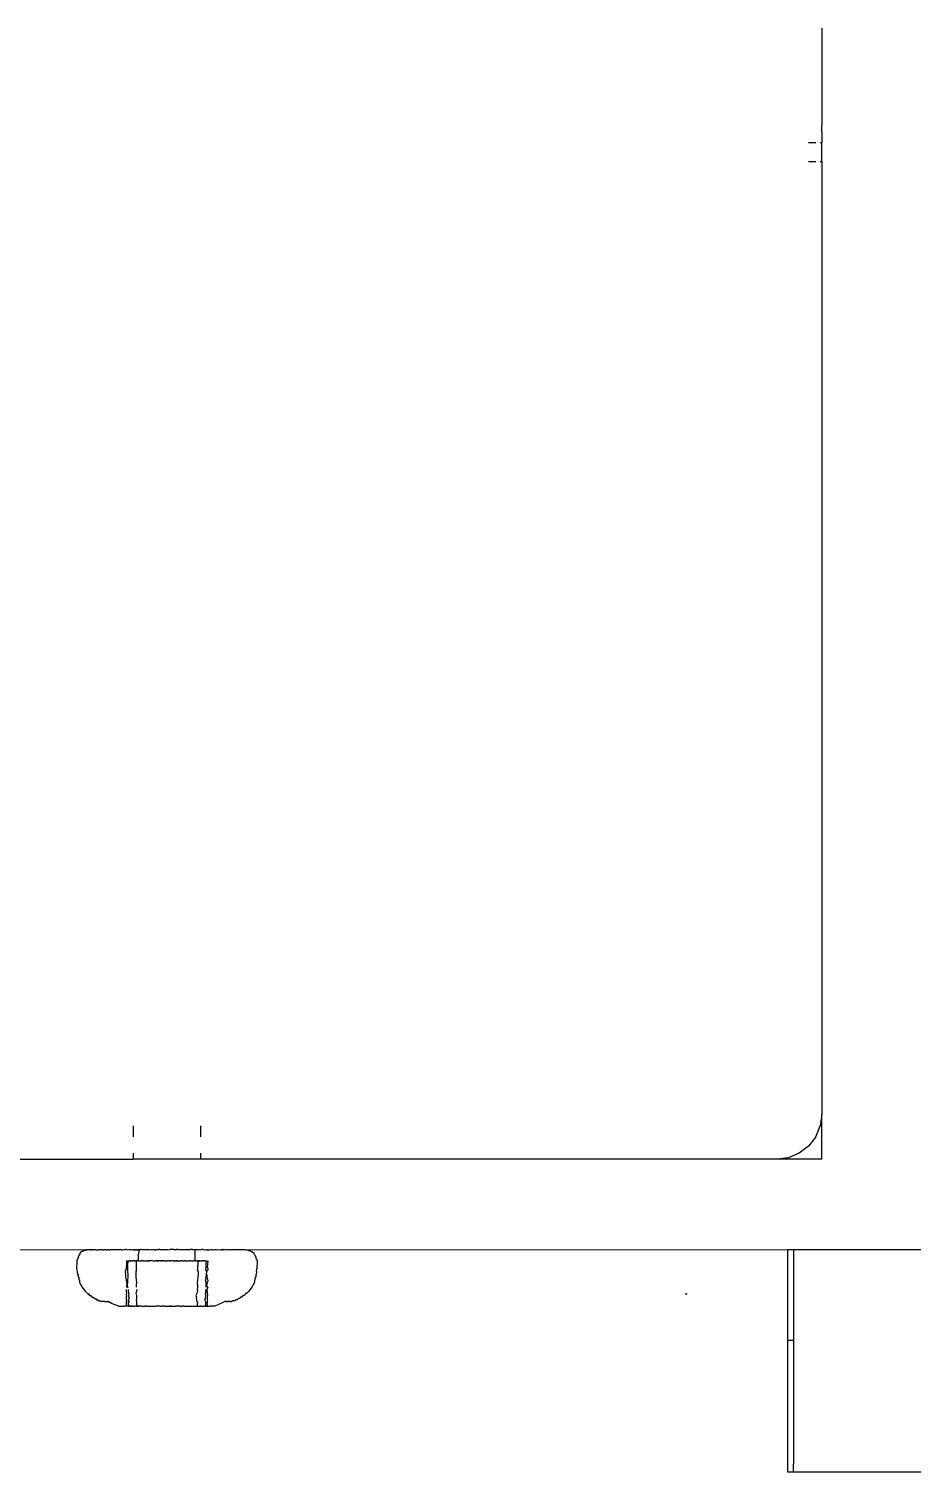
# Model space of a CAD drawing. Header units: millimetres. Extents: x -2916 to 2490, y 92 to 4100.
# Drawn here: x 1475.4 to 1514.6, y 1698 to 1761.9 of the extents above; entities that cross this region are included whole.
import ezdxf

# ---------------------------------------------------------------- set-up
doc = ezdxf.new("R2010")
doc.units = ezdxf.units.MM

msp = doc.modelspace()

# ---------------------------------------------------------------- linework, layer by layer
for p, q in [((1510.555, 1761.925), (1510.555, 1761.851)), ((1510.555, 1761.851), (1510.555, 1761.213)), ((1510.555, 1761.213), (1510.555, 1760.513)), ((1510.555, 1760.513), (1510.555, 1759.841)), ((1510.555, 1759.841), (1510.555, 1759.248)), ((1510.555, 1759.248), (1510.555, 1759.21)), ((1510.555, 1759.21), (1510.555, 1758.633)), ((1510.555, 1758.633), (1510.555, 1758.121)), ((1510.555, 1758.121), (1510.555, 1757.685)), ((1510.555, 1757.685), (1510.555, 1757.645)), ((1510.555, 1757.645), (1510.555, 1757.606)), ((1510.555, 1757.334), (1510.555, 1757.606)), ((1509.969, 1756.852), (1510.287, 1756.852)), ((1510.487, 1756.852), (1510.555, 1756.852)), ((1510.555, 1757.334), (1510.555, 1757.16)), ((1510.555, 1757.16), (1510.555, 1757.075)), ((1510.555, 1757.075), (1510.555, 1757.008)), ((1510.555, 1757.075), (1510.555, 1757.034)), ((1510.555, 1757.034), (1510.555, 1757.008)), ((1510.555, 1757.008), (1510.555, 1756.892)), ((1510.555, 1756.892), (1510.555, 1756.852)), ((1510.555, 1756.002), (1510.555, 1756.852)), ((1510.287, 1756.002), (1509.969, 1756.002)), ((1510.555, 1756.002), (1510.487, 1756.002)), ((1510.555, 1756.002), (1510.555, 1713.851)), ((1510.555, 1713.851), (1510.487, 1713.334)), ((1510.555, 1711.851), (1510.555, 1713.851)), ((1480.064, 1713.334), (1480.064, 1712.851)), ((1483.045, 1713.334), (1483.045, 1712.851)), ((1510.287, 1712.851), (1509.969, 1712.437)), ((1510.287, 1712.851), (1510.402, 1713.144)), ((1510.402, 1713.144), (1510.487, 1713.334)), ((1480.064, 1712.119), (1480.064, 1711.92)), ((1483.045, 1712.119), (1483.045, 1711.92)), ((1509.555, 1712.119), (1509.072, 1711.92)), ((1509.969, 1712.437), (1509.555, 1712.119)), ((1474.555, 1711.851), (1480.064, 1711.851)), ((1480.064, 1711.92), (1480.064, 1711.851)), ((1480.097, 1711.851), (1480.064, 1711.851)), ((1480.153, 1711.851), (1480.097, 1711.851)), ((1480.231, 1711.851), (1480.153, 1711.851)), ((1480.33, 1711.851), (1480.231, 1711.851)), ((1480.448, 1711.851), (1480.33, 1711.851)), ((1480.475, 1711.851), (1480.448, 1711.851)), ((1480.583, 1711.851), (1480.475, 1711.851)), ((1480.614, 1711.851), (1480.583, 1711.851)), ((1480.734, 1711.851), (1480.614, 1711.851)), ((1480.768, 1711.851), (1480.734, 1711.851)), ((1480.898, 1711.851), (1480.768, 1711.851)), ((1480.934, 1711.851), (1480.898, 1711.851)), ((1481.072, 1711.851), (1480.934, 1711.851)), ((1481.11, 1711.851), (1481.072, 1711.851)), ((1481.254, 1711.851), (1481.11, 1711.851)), ((1481.293, 1711.851), (1481.254, 1711.851)), ((1481.441, 1711.851), (1481.293, 1711.851)), ((1481.48, 1711.851), (1481.441, 1711.851)), ((1481.629, 1711.851), (1481.48, 1711.851)), ((1481.669, 1711.851), (1481.629, 1711.851)), ((1481.816, 1711.851), (1481.669, 1711.851)), ((1481.855, 1711.851), (1481.816, 1711.851)), ((1481.999, 1711.851), (1481.855, 1711.851)), ((1482.037, 1711.851), (1481.999, 1711.851)), ((1482.175, 1711.851), (1482.037, 1711.851)), ((1482.211, 1711.851), (1482.175, 1711.851)), ((1482.342, 1711.851), (1482.211, 1711.851)), ((1482.375, 1711.851), (1482.342, 1711.851)), ((1482.495, 1711.851), (1482.375, 1711.851)), ((1482.526, 1711.851), (1482.495, 1711.851)), ((1482.634, 1711.851), (1482.526, 1711.851)), ((1482.662, 1711.851), (1482.634, 1711.851)), ((1482.78, 1711.851), (1482.662, 1711.851)), ((1482.879, 1711.851), (1482.78, 1711.851)), ((1482.957, 1711.851), (1482.879, 1711.851)), ((1483.012, 1711.851), (1482.957, 1711.851)), ((1483.045, 1711.851), (1483.012, 1711.851)), ((1483.045, 1711.92), (1483.045, 1711.851)), ((1508.555, 1711.851), (1483.045, 1711.851)), ((1509.072, 1711.92), (1508.555, 1711.851)), ((1510.555, 1711.851), (1508.555, 1711.851)), ((1474.555, 1707.851), (1477.963, 1707.842)), ((1477.708, 1707.705), (1477.687, 1707.629)), ((1477.784, 1707.767), (1477.708, 1707.705)), ((1477.824, 1707.767), (1477.784, 1707.767)), ((1477.87, 1707.813), (1477.824, 1707.767)), ((1477.942, 1707.813), (1477.87, 1707.813)), ((1477.963, 1707.842), (1477.942, 1707.813)), ((1478.034, 1707.842), (1477.963, 1707.842)), ((1477.963, 1707.842), (1478.002, 1707.842)), ((1478.034, 1707.842), (1478.002, 1707.842)), ((1478.074, 1707.842), (1478.034, 1707.842)), ((1478.123, 1707.842), (1478.074, 1707.842)), ((1478.18, 1707.842), (1478.123, 1707.842)), ((1478.245, 1707.842), (1478.18, 1707.842)), ((1478.18, 1707.842), (1478.217, 1707.842)), ((1478.217, 1707.842), (1478.245, 1707.842)), ((1478.319, 1707.842), (1478.245, 1707.842)), ((1478.365, 1707.842), (1478.319, 1707.842)), ((1478.4, 1707.842), (1478.365, 1707.842)), ((1478.4, 1707.842), (1478.45, 1707.842)), ((1478.45, 1707.842), (1478.488, 1707.842)), ((1478.488, 1707.842), (1478.543, 1707.842)), ((1478.584, 1707.842), (1478.543, 1707.842)), ((1478.643, 1707.842), (1478.584, 1707.842)), ((1478.687, 1707.842), (1478.643, 1707.842)), ((1478.687, 1707.842), (1478.75, 1707.842)), ((1478.797, 1707.842), (1478.75, 1707.842)), ((1478.864, 1707.842), (1478.797, 1707.842)), ((1478.864, 1707.842), (1478.914, 1707.842)), ((1478.985, 1707.842), (1478.914, 1707.842)), ((1478.985, 1707.842), (1479.037, 1707.842)), ((1479.111, 1707.842), (1479.037, 1707.842)), ((1479.139, 1707.851), (1479.111, 1707.842)), ((1479.166, 1707.842), (1479.111, 1707.842)), ((1479.139, 1707.851), (1479.166, 1707.842)), ((1479.244, 1707.842), (1479.166, 1707.842)), ((1479.301, 1707.842), (1479.244, 1707.842)), ((1479.382, 1707.842), (1479.301, 1707.842)), ((1479.442, 1707.842), (1479.382, 1707.842)), ((1479.442, 1707.842), (1479.476, 1707.851)), ((1479.525, 1707.842), (1479.476, 1707.851)), ((1479.525, 1707.842), (1479.587, 1707.842)), ((1479.587, 1707.842), (1479.64, 1707.851)), ((1479.64, 1707.851), (1479.673, 1707.842)), ((1479.719, 1707.851), (1479.673, 1707.842)), ((1479.765, 1707.851), (1479.719, 1707.851)), ((1479.765, 1707.851), (1479.826, 1707.842)), ((1479.826, 1707.842), (1479.88, 1707.851)), ((1479.88, 1707.851), (1479.95, 1707.851)), ((1479.95, 1707.851), (1479.983, 1707.842)), ((1479.983, 1707.842), (1480.042, 1707.851)), ((1480.042, 1707.851), (1480.071, 1707.849)), ((1480.071, 1707.849), (1480.106, 1707.851)), ((1480.071, 1707.849), (1480.144, 1707.842)), ((1480.144, 1707.842), (1480.106, 1707.851)), ((1480.144, 1707.842), (1480.212, 1707.842)), ((1480.212, 1707.842), (1480.241, 1707.851)), ((1480.212, 1707.842), (1480.28, 1707.846)), ((1480.308, 1707.842), (1480.241, 1707.851)), ((1480.294, 1707.705), (1480.274, 1707.629)), ((1480.28, 1707.846), (1480.308, 1707.842)), ((1480.319, 1707.767), (1480.294, 1707.705)), ((1480.378, 1707.851), (1480.308, 1707.842)), ((1480.308, 1707.842), (1480.34, 1707.851)), ((1480.308, 1707.842), (1480.319, 1707.767)), ((1480.34, 1707.851), (1480.378, 1707.851)), ((1480.434, 1707.851), (1480.378, 1707.851)), ((1480.475, 1707.842), (1480.434, 1707.851)), ((1480.475, 1707.842), (1480.517, 1707.851)), ((1480.517, 1707.851), (1480.569, 1707.851)), ((1480.569, 1707.851), (1480.645, 1707.842)), ((1480.569, 1707.851), (1480.598, 1707.851)), ((1480.598, 1707.851), (1480.645, 1707.842)), ((1480.645, 1707.842), (1480.669, 1707.851)), ((1480.645, 1707.842), (1480.71, 1707.851)), ((1480.669, 1707.851), (1480.71, 1707.851)), ((1480.71, 1707.851), (1480.774, 1707.851)), ((1480.774, 1707.851), (1480.816, 1707.842)), ((1480.816, 1707.842), (1480.871, 1707.851)), ((1480.871, 1707.851), (1480.906, 1707.849)), ((1480.906, 1707.849), (1480.944, 1707.851)), ((1480.99, 1707.842), (1480.944, 1707.851)), ((1480.99, 1707.842), (1481.064, 1707.842)), ((1481.089, 1707.851), (1481.064, 1707.842)), ((1481.117, 1707.848), (1481.064, 1707.842)), ((1481.089, 1707.851), (1481.117, 1707.848)), ((1481.117, 1707.848), (1481.179, 1707.851)), ((1481.143, 1707.851), (1481.117, 1707.848)), ((1481.143, 1707.851), (1481.179, 1707.851)), ((1481.235, 1707.851), (1481.179, 1707.851)), ((1481.235, 1707.851), (1481.345, 1707.851)), ((1481.345, 1707.851), (1481.435, 1707.851)), ((1481.435, 1707.851), (1481.514, 1707.851)), ((1481.514, 1707.851), (1481.56, 1707.851)), ((1481.56, 1707.851), (1481.592, 1707.842)), ((1481.592, 1707.842), (1481.685, 1707.851)), ((1481.763, 1707.851), (1481.685, 1707.851)), ((1481.853, 1707.851), (1481.763, 1707.851)), ((1481.853, 1707.851), (1481.931, 1707.851)), ((1481.931, 1707.851), (1481.967, 1707.851)), ((1482.015, 1707.851), (1481.967, 1707.851)), ((1482.015, 1707.851), (1482.046, 1707.842)), ((1482.112, 1707.851), (1482.046, 1707.842)), ((1482.112, 1707.851), (1482.169, 1707.851)), ((1482.169, 1707.851), (1482.238, 1707.851)), ((1482.238, 1707.851), (1482.312, 1707.851)), ((1482.312, 1707.851), (1482.374, 1707.851)), ((1482.374, 1707.851), (1482.44, 1707.851)), ((1482.44, 1707.851), (1482.465, 1707.842)), ((1482.465, 1707.842), (1482.521, 1707.851)), ((1482.495, 1707.851), (1482.465, 1707.842)), ((1482.495, 1707.851), (1482.552, 1707.851)), ((1482.521, 1707.851), (1482.552, 1707.851)), ((1482.552, 1707.851), (1482.599, 1707.851)), ((1482.645, 1707.851), (1482.599, 1707.851)), ((1482.683, 1707.851), (1482.645, 1707.851)), ((1482.683, 1707.851), (1482.745, 1707.851)), ((1482.745, 1707.851), (1482.818, 1707.851)), ((1482.745, 1707.851), (1482.786, 1707.851)), ((1482.786, 1707.851), (1482.818, 1707.851)), ((1482.786, 1707.851), (1482.791, 1707.767)), ((1482.791, 1707.767), (1482.786, 1707.705)), ((1482.786, 1707.705), (1482.786, 1707.629)), ((1482.818, 1707.851), (1482.868, 1707.851)), ((1482.897, 1707.842), (1482.868, 1707.851)), ((1482.897, 1707.842), (1482.954, 1707.851)), ((1482.954, 1707.851), (1483.003, 1707.851)), ((1483.003, 1707.851), (1483.059, 1707.842)), ((1483.087, 1707.851), (1483.059, 1707.842)), ((1483.135, 1707.851), (1483.087, 1707.851)), ((1483.164, 1707.851), (1483.135, 1707.851)), ((1483.164, 1707.851), (1483.218, 1707.842)), ((1483.218, 1707.842), (1483.279, 1707.851)), ((1483.279, 1707.851), (1483.307, 1707.849)), ((1483.307, 1707.849), (1483.345, 1707.851)), ((1483.307, 1707.849), (1483.372, 1707.842)), ((1483.345, 1707.851), (1483.372, 1707.842)), ((1483.372, 1707.842), (1483.436, 1707.842)), ((1483.436, 1707.842), (1483.469, 1707.851)), ((1483.469, 1707.851), (1483.522, 1707.842)), ((1483.584, 1707.842), (1483.522, 1707.842)), ((1483.584, 1707.842), (1483.634, 1707.851)), ((1483.634, 1707.851), (1483.668, 1707.842)), ((1483.668, 1707.842), (1483.707, 1707.851)), ((1483.707, 1707.851), (1483.75, 1707.851)), ((1483.75, 1707.851), (1483.808, 1707.842)), ((1483.808, 1707.842), (1483.862, 1707.851)), ((1483.862, 1707.851), (1483.943, 1707.842)), ((1483.943, 1707.842), (1483.97, 1707.851)), ((1483.943, 1707.842), (1483.998, 1707.842)), ((1483.97, 1707.851), (1483.998, 1707.842)), ((1484.036, 1707.851), (1483.998, 1707.842)), ((1484.036, 1707.851), (1484.074, 1707.851)), ((1484.125, 1707.842), (1484.074, 1707.851)), ((1484.125, 1707.842), (1484.174, 1707.851)), ((1484.174, 1707.851), (1484.234, 1707.851)), ((1484.234, 1707.851), (1484.269, 1707.851)), ((1484.269, 1707.851), (1484.312, 1707.842)), ((1484.312, 1707.842), (1484.359, 1707.851)), ((1484.359, 1707.851), (1484.444, 1707.851)), ((1484.444, 1707.851), (1484.495, 1707.851)), ((1484.495, 1707.851), (1484.524, 1707.851)), ((1484.566, 1707.842), (1484.495, 1707.851)), ((1484.524, 1707.851), (1484.599, 1707.851)), ((1484.599, 1707.851), (1484.566, 1707.842)), ((1484.599, 1707.851), (1484.669, 1707.851)), ((1484.669, 1707.851), (1484.733, 1707.851)), ((1484.733, 1707.851), (1484.792, 1707.851)), ((1484.792, 1707.851), (1484.844, 1707.851)), ((1484.844, 1707.851), (1484.892, 1707.851)), ((1484.892, 1707.851), (1484.933, 1707.851)), ((1484.933, 1707.851), (1484.968, 1707.851)), ((1484.968, 1707.851), (1484.998, 1707.851)), ((1484.968, 1707.851), (1485.035, 1707.842)), ((1485.035, 1707.842), (1485.076, 1707.842)), ((1485.076, 1707.842), (1485.108, 1707.842)), ((1485.076, 1707.842), (1485.146, 1707.842)), ((1485.108, 1707.842), (1485.146, 1707.842)), ((1485.146, 1707.842), (1509.055, 1707.851)), ((1485.146, 1707.842), (1485.167, 1707.813)), ((1485.167, 1707.813), (1485.239, 1707.813)), ((1485.239, 1707.813), (1485.286, 1707.767)), ((1485.286, 1707.767), (1485.326, 1707.767)), ((1485.326, 1707.767), (1485.401, 1707.705)), ((1485.401, 1707.705), (1485.422, 1707.629)), ((1509.055, 1703.851), (1509.055, 1707.851)), ((1509.055, 1707.851), (1509.305, 1707.851)), ((1509.305, 1707.851), (1517.305, 1707.851)), ((1509.305, 1707.851), (1509.305, 1703.851)), ((1477.558, 1707.351), (1477.555, 1706.999)), ((1477.588, 1707.449), (1477.558, 1707.351)), ((1477.588, 1707.449), (1477.614, 1707.449)), ((1477.616, 1707.543), (1477.614, 1707.449)), ((1477.616, 1707.543), (1477.642, 1707.543)), ((1477.662, 1707.629), (1477.642, 1707.543)), ((1477.662, 1707.629), (1477.687, 1707.629)), ((1479.768, 1707.225), (1479.749, 1706.999)), ((1479.768, 1707.351), (1479.803, 1707.351)), ((1479.768, 1707.351), (1479.768, 1707.225)), ((1479.803, 1707.351), (1479.856, 1707.351)), ((1479.803, 1707.153), (1479.856, 1707.351)), ((1479.803, 1707.153), (1479.803, 1706.999)), ((1479.856, 1707.351), (1479.925, 1707.351)), ((1479.856, 1707.351), (1479.887, 1707.351)), ((1479.961, 1707.351), (1479.887, 1707.351)), ((1479.887, 1707.351), (1479.925, 1707.351)), ((1479.925, 1707.351), (1479.961, 1707.351)), ((1479.961, 1707.351), (1480.012, 1707.351)), ((1480.077, 1707.351), (1480.012, 1707.351)), ((1480.049, 1707.351), (1480.012, 1707.351)), ((1480.104, 1707.351), (1480.049, 1707.351)), ((1480.147, 1707.351), (1480.077, 1707.351)), ((1480.104, 1707.351), (1480.077, 1707.351)), ((1480.104, 1707.351), (1480.147, 1707.351)), ((1480.147, 1707.351), (1480.19, 1707.351)), ((1480.241, 1707.351), (1480.19, 1707.351)), ((1480.19, 1707.351), (1480.19, 1707.18)), ((1480.19, 1707.18), (1480.19, 1706.999)), ((1480.285, 1707.351), (1480.241, 1707.351)), ((1480.294, 1707.543), (1480.274, 1707.629)), ((1480.287, 1707.395), (1480.285, 1707.351)), ((1480.285, 1707.351), (1480.348, 1707.351)), ((1480.287, 1707.395), (1480.29, 1707.449)), ((1480.29, 1707.449), (1480.294, 1707.543)), ((1480.348, 1707.351), (1480.38, 1707.351)), ((1480.38, 1707.351), (1480.424, 1707.351)), ((1480.464, 1707.351), (1480.424, 1707.351)), ((1480.521, 1707.351), (1480.464, 1707.351)), ((1480.521, 1707.351), (1480.565, 1707.351)), ((1480.565, 1707.351), (1480.614, 1707.351)), ((1480.614, 1707.351), (1480.662, 1707.351)), ((1480.662, 1707.351), (1480.708, 1707.351)), ((1480.662, 1707.351), (1480.735, 1707.351)), ((1480.778, 1707.351), (1480.708, 1707.351)), ((1480.735, 1707.351), (1480.805, 1707.351)), ((1480.778, 1707.351), (1480.805, 1707.351)), ((1480.871, 1707.364), (1480.805, 1707.351)), ((1480.871, 1707.364), (1480.893, 1707.377)), ((1480.893, 1707.377), (1480.949, 1707.351)), ((1480.949, 1707.351), (1481.02, 1707.351)), ((1481.02, 1707.351), (1481.061, 1707.351)), ((1481.109, 1707.351), (1481.061, 1707.351)), ((1481.109, 1707.351), (1481.145, 1707.351)), ((1481.179, 1707.351), (1481.109, 1707.351)), ((1481.145, 1707.351), (1481.179, 1707.351)), ((1481.224, 1707.351), (1481.179, 1707.351)), ((1481.258, 1707.351), (1481.224, 1707.351)), ((1481.314, 1707.351), (1481.258, 1707.351)), ((1481.286, 1707.351), (1481.258, 1707.351)), ((1481.286, 1707.351), (1481.345, 1707.351)), ((1481.386, 1707.351), (1481.314, 1707.351)), ((1481.386, 1707.351), (1481.345, 1707.351)), ((1481.432, 1707.351), (1481.386, 1707.351)), ((1481.432, 1707.351), (1481.532, 1707.351)), ((1481.532, 1707.351), (1481.578, 1707.351)), ((1481.617, 1707.351), (1481.578, 1707.351)), ((1481.685, 1707.351), (1481.617, 1707.351)), ((1481.685, 1707.351), (1481.724, 1707.351)), ((1481.798, 1707.351), (1481.724, 1707.351)), ((1481.765, 1707.351), (1481.724, 1707.351)), ((1481.824, 1707.351), (1481.765, 1707.351)), ((1481.853, 1707.351), (1481.798, 1707.351)), ((1481.824, 1707.351), (1481.798, 1707.351)), ((1481.824, 1707.351), (1481.853, 1707.351)), ((1481.853, 1707.351), (1481.886, 1707.351)), ((1481.886, 1707.351), (1481.944, 1707.351)), ((1481.944, 1707.351), (1482.015, 1707.351)), ((1481.969, 1707.351), (1481.944, 1707.351)), ((1482.015, 1707.351), (1481.969, 1707.351)), ((1482.015, 1707.351), (1482.084, 1707.351)), ((1482.084, 1707.351), (1482.114, 1707.351)), ((1482.114, 1707.351), (1482.169, 1707.351)), ((1482.21, 1707.351), (1482.169, 1707.351)), ((1482.238, 1707.351), (1482.169, 1707.351)), ((1482.238, 1707.351), (1482.21, 1707.351)), ((1482.238, 1707.351), (1482.312, 1707.351)), ((1482.374, 1707.351), (1482.312, 1707.351)), ((1482.374, 1707.351), (1482.44, 1707.351)), ((1482.44, 1707.351), (1482.495, 1707.351)), ((1482.495, 1707.351), (1482.552, 1707.351)), ((1482.599, 1707.351), (1482.552, 1707.351)), ((1482.599, 1707.351), (1482.683, 1707.351)), ((1482.683, 1707.351), (1482.745, 1707.351)), ((1482.786, 1707.351), (1482.745, 1707.351)), ((1482.786, 1707.629), (1482.786, 1707.543)), ((1482.786, 1707.543), (1482.786, 1707.449)), ((1482.786, 1707.449), (1482.786, 1707.384)), ((1482.786, 1707.384), (1482.786, 1707.351)), ((1482.824, 1707.351), (1482.786, 1707.351)), ((1482.824, 1707.351), (1482.868, 1707.351)), ((1482.868, 1707.351), (1482.919, 1707.351)), ((1482.916, 1706.999), (1482.917, 1707.129)), ((1482.919, 1707.351), (1482.917, 1707.129)), ((1482.962, 1707.351), (1482.919, 1707.351)), ((1482.962, 1707.351), (1483.032, 1707.351)), ((1483.005, 1707.351), (1482.962, 1707.351)), ((1483.005, 1707.351), (1483.06, 1707.351)), ((1483.005, 1707.351), (1483.032, 1707.351)), ((1483.032, 1707.351), (1483.098, 1707.351)), ((1483.06, 1707.351), (1483.098, 1707.351)), ((1483.168, 1707.351), (1483.098, 1707.351)), ((1483.14, 1707.351), (1483.098, 1707.351)), ((1483.14, 1707.351), (1483.168, 1707.351)), ((1483.232, 1707.351), (1483.168, 1707.351)), ((1483.232, 1707.351), (1483.273, 1707.351)), ((1483.273, 1707.351), (1483.272, 1707.247)), ((1483.272, 1707.247), (1483.273, 1706.999)), ((1483.273, 1707.351), (1483.335, 1707.351)), ((1483.363, 1707.351), (1483.335, 1707.083)), ((1483.335, 1707.083), (1483.346, 1707.056)), ((1483.346, 1707.056), (1483.368, 1706.999)), ((1485.447, 1707.629), (1485.422, 1707.629)), ((1485.447, 1707.629), (1485.468, 1707.543)), ((1485.493, 1707.543), (1485.468, 1707.543)), ((1485.493, 1707.543), (1485.496, 1707.449)), ((1485.522, 1707.449), (1485.496, 1707.449)), ((1485.522, 1707.449), (1485.555, 1707.351)), ((1485.555, 1707.351), (1485.542, 1706.999)), ((1477.555, 1706.999), (1477.583, 1706.877)), ((1477.583, 1706.877), (1477.598, 1706.755)), ((1477.598, 1706.755), (1477.624, 1706.755)), ((1477.624, 1706.755), (1477.623, 1706.636)), ((1477.623, 1706.636), (1477.648, 1706.636)), ((1477.648, 1706.636), (1477.657, 1706.518)), ((1477.657, 1706.518), (1477.683, 1706.518)), ((1477.683, 1706.518), (1477.685, 1706.404)), ((1477.685, 1706.404), (1477.738, 1706.294)), ((1479.726, 1706.931), (1479.708, 1706.877)), ((1479.708, 1706.877), (1479.715, 1706.755)), ((1479.715, 1706.755), (1479.726, 1706.636)), ((1479.749, 1706.999), (1479.726, 1706.931)), ((1479.726, 1706.636), (1479.742, 1706.518)), ((1479.742, 1706.518), (1479.763, 1706.404)), ((1479.763, 1706.404), (1479.787, 1706.294)), ((1479.803, 1706.404), (1479.787, 1706.294)), ((1479.803, 1706.999), (1479.803, 1706.945)), ((1479.803, 1706.945), (1479.809, 1706.877)), ((1479.827, 1706.636), (1479.803, 1706.518)), ((1479.803, 1706.518), (1479.803, 1706.404)), ((1479.809, 1706.877), (1479.816, 1706.755)), ((1479.816, 1706.755), (1479.827, 1706.636)), ((1480.17, 1706.877), (1480.19, 1706.899)), ((1480.17, 1706.877), (1480.175, 1706.755)), ((1480.175, 1706.755), (1480.184, 1706.636)), ((1480.184, 1706.636), (1480.196, 1706.518)), ((1480.19, 1706.999), (1480.19, 1706.945)), ((1480.19, 1706.945), (1480.21, 1706.921)), ((1480.21, 1706.921), (1480.19, 1706.899)), ((1480.211, 1706.404), (1480.19, 1706.294)), ((1480.196, 1706.518), (1480.211, 1706.404)), ((1482.898, 1706.404), (1482.887, 1706.335)), ((1482.914, 1706.518), (1482.898, 1706.404)), ((1482.909, 1706.929), (1482.916, 1706.999)), ((1482.909, 1706.929), (1482.939, 1706.877)), ((1482.926, 1706.636), (1482.914, 1706.518)), ((1482.934, 1706.755), (1482.926, 1706.636)), ((1482.939, 1706.877), (1482.934, 1706.755)), ((1483.268, 1706.518), (1483.261, 1706.479)), ((1483.29, 1706.404), (1483.261, 1706.479)), ((1483.283, 1706.636), (1483.268, 1706.518)), ((1483.28, 1706.967), (1483.273, 1706.999)), ((1483.3, 1706.877), (1483.28, 1706.967)), ((1483.293, 1706.755), (1483.283, 1706.636)), ((1483.293, 1706.188), (1483.29, 1706.404)), ((1483.3, 1706.877), (1483.293, 1706.755)), ((1483.322, 1706.294), (1483.347, 1706.404)), ((1483.335, 1706.877), (1483.339, 1706.923)), ((1483.337, 1706.636), (1483.335, 1706.755)), ((1483.367, 1706.518), (1483.337, 1706.636)), ((1483.339, 1706.923), (1483.377, 1706.967)), ((1483.367, 1706.518), (1483.347, 1706.404)), ((1483.368, 1706.999), (1483.377, 1706.967)), ((1485.425, 1706.404), (1485.372, 1706.294)), ((1485.427, 1706.518), (1485.425, 1706.404)), ((1485.452, 1706.518), (1485.427, 1706.518)), ((1485.461, 1706.636), (1485.452, 1706.518)), ((1485.487, 1706.636), (1485.461, 1706.636)), ((1485.511, 1706.755), (1485.485, 1706.755)), ((1485.485, 1706.755), (1485.487, 1706.636)), ((1485.526, 1706.877), (1485.511, 1706.755)), ((1485.526, 1706.877), (1485.542, 1706.999)), ((1477.738, 1706.294), (1477.8, 1706.188)), ((1477.8, 1706.188), (1477.87, 1706.088)), ((1477.87, 1706.088), (1477.948, 1705.994)), ((1477.948, 1705.994), (1478.034, 1705.906)), ((1478.034, 1705.906), (1478.071, 1705.906)), ((1478.071, 1705.906), (1478.126, 1705.826)), ((1478.126, 1705.826), (1478.163, 1705.826)), ((1478.163, 1705.826), (1478.193, 1705.826)), ((1478.193, 1705.826), (1478.225, 1705.754)), ((1478.225, 1705.754), (1478.26, 1705.754)), ((1478.26, 1705.754), (1478.29, 1705.754)), ((1478.29, 1705.754), (1478.329, 1705.69)), ((1479.744, 1705.85), (1479.773, 1705.906)), ((1479.744, 1705.85), (1479.759, 1705.826)), ((1479.759, 1705.826), (1479.768, 1705.778)), ((1479.762, 1705.716), (1479.768, 1705.778)), ((1479.768, 1706.188), (1479.787, 1706.294)), ((1479.768, 1705.994), (1479.768, 1706.088)), ((1479.773, 1705.906), (1479.768, 1705.994)), ((1479.787, 1706.294), (1479.803, 1706.188)), ((1479.803, 1706.188), (1479.826, 1706.156)), ((1479.856, 1705.994), (1479.848, 1706.088)), ((1479.856, 1705.826), (1479.852, 1705.779)), ((1479.852, 1705.779), (1479.869, 1705.754)), ((1479.86, 1705.906), (1479.856, 1705.994)), ((1479.86, 1705.906), (1479.856, 1705.826)), ((1479.887, 1705.732), (1479.865, 1705.69)), ((1479.869, 1705.754), (1479.887, 1705.732)), ((1480.207, 1705.994), (1480.171, 1705.906)), ((1480.171, 1705.906), (1480.185, 1705.876)), ((1480.185, 1705.876), (1480.208, 1705.826)), ((1480.19, 1706.294), (1480.19, 1706.188)), ((1480.206, 1705.754), (1480.203, 1705.69)), ((1480.208, 1705.826), (1480.206, 1705.754)), ((1480.207, 1706.088), (1480.207, 1705.994)), ((1482.871, 1705.906), (1482.836, 1705.826)), ((1482.836, 1705.826), (1482.863, 1705.754)), ((1482.863, 1705.754), (1482.851, 1705.69)), ((1482.894, 1705.969), (1482.871, 1705.906)), ((1482.887, 1706.335), (1482.912, 1706.294)), ((1482.911, 1706.188), (1482.892, 1706.088)), ((1482.892, 1706.088), (1482.903, 1705.994)), ((1482.903, 1705.994), (1482.894, 1705.969)), ((1482.912, 1706.294), (1482.911, 1706.188)), ((1483.261, 1705.785), (1483.24, 1705.754)), ((1483.24, 1705.754), (1483.261, 1705.709)), ((1483.261, 1705.931), (1483.249, 1705.906)), ((1483.249, 1705.906), (1483.261, 1705.826)), ((1483.261, 1706.088), (1483.261, 1705.931)), ((1483.261, 1705.826), (1483.261, 1705.785)), ((1483.335, 1706.188), (1483.322, 1706.294)), ((1483.362, 1706.188), (1483.328, 1706.088)), ((1483.347, 1705.994), (1483.328, 1706.088)), ((1483.351, 1705.826), (1483.329, 1705.796)), ((1483.351, 1705.78), (1483.329, 1705.796)), ((1483.362, 1706.188), (1483.335, 1706.188)), ((1483.348, 1705.93), (1483.337, 1705.906)), ((1483.365, 1705.85), (1483.337, 1705.906)), ((1483.348, 1705.93), (1483.347, 1705.994)), ((1483.347, 1705.716), (1483.351, 1705.754)), ((1483.365, 1705.85), (1483.351, 1705.826)), ((1483.351, 1705.754), (1483.351, 1705.78)), ((1484.819, 1705.754), (1484.78, 1705.69)), ((1484.849, 1705.754), (1484.819, 1705.754)), ((1484.885, 1705.754), (1484.849, 1705.754)), ((1484.916, 1705.826), (1484.885, 1705.754)), ((1484.947, 1705.826), (1484.916, 1705.826)), ((1484.983, 1705.826), (1484.947, 1705.826)), ((1485.038, 1705.906), (1484.983, 1705.826)), ((1485.076, 1705.906), (1485.038, 1705.906)), ((1485.161, 1705.994), (1485.076, 1705.906)), ((1485.239, 1706.088), (1485.161, 1705.994)), ((1485.31, 1706.188), (1485.239, 1706.088)), ((1485.372, 1706.294), (1485.31, 1706.188)), ((1504.596, 1705.883), (1504.508, 1705.883)), ((1478.329, 1705.69), (1478.363, 1705.69)), ((1478.363, 1705.69), (1478.392, 1705.69)), ((1478.392, 1705.69), (1478.438, 1705.634)), ((1478.438, 1705.634), (1478.499, 1705.634)), ((1478.499, 1705.634), (1478.551, 1705.588)), ((1478.551, 1705.588), (1478.61, 1705.588)), ((1478.61, 1705.588), (1478.628, 1705.568)), ((1478.628, 1705.568), (1478.666, 1705.551)), ((1478.723, 1705.551), (1478.666, 1705.551)), ((1478.796, 1705.551), (1478.723, 1705.551)), ((1478.796, 1705.551), (1478.842, 1705.551)), ((1478.842, 1705.551), (1478.896, 1705.551)), ((1478.896, 1705.551), (1478.956, 1705.551)), ((1479.095, 1705.472), (1478.956, 1705.551)), ((1479.429, 1705.351), (1479.095, 1705.472)), ((1479.429, 1705.351), (1479.639, 1705.351)), ((1479.768, 1705.351), (1479.639, 1705.351)), ((1479.768, 1705.69), (1479.762, 1705.716)), ((1479.763, 1705.551), (1479.787, 1705.588)), ((1479.768, 1705.51), (1479.763, 1705.551)), ((1479.768, 1705.624), (1479.768, 1705.69)), ((1479.787, 1705.588), (1479.768, 1705.624)), ((1479.768, 1705.43), (1479.768, 1705.51)), ((1479.768, 1705.396), (1479.768, 1705.43)), ((1479.768, 1705.351), (1479.768, 1705.396)), ((1479.803, 1705.351), (1479.768, 1705.351)), ((1479.856, 1705.351), (1479.803, 1705.351)), ((1479.857, 1705.588), (1479.854, 1705.561)), ((1479.879, 1705.551), (1479.854, 1705.561)), ((1479.865, 1705.69), (1479.856, 1705.641)), ((1479.856, 1705.641), (1479.857, 1705.588)), ((1479.879, 1705.551), (1479.856, 1705.509)), ((1479.856, 1705.404), (1479.856, 1705.509)), ((1479.856, 1705.404), (1479.856, 1705.351)), ((1479.925, 1705.351), (1479.856, 1705.351)), ((1479.856, 1705.351), (1479.887, 1705.351)), ((1479.887, 1705.351), (1479.961, 1705.351)), ((1479.887, 1705.351), (1479.925, 1705.351)), ((1479.925, 1705.351), (1479.996, 1705.351)), ((1479.925, 1705.351), (1479.961, 1705.351)), ((1480.036, 1705.351), (1479.961, 1705.351)), ((1480.036, 1705.351), (1479.996, 1705.351)), ((1480.036, 1705.351), (1480.073, 1705.351)), ((1480.073, 1705.351), (1480.12, 1705.351)), ((1480.153, 1705.351), (1480.12, 1705.351)), ((1480.204, 1705.351), (1480.153, 1705.351)), ((1480.203, 1705.69), (1480.191, 1705.634)), ((1480.191, 1705.634), (1480.205, 1705.588)), ((1480.205, 1705.515), (1480.199, 1705.483)), ((1480.199, 1705.483), (1480.224, 1705.474)), ((1480.229, 1705.433), (1480.204, 1705.41)), ((1480.204, 1705.41), (1480.204, 1705.351)), ((1480.204, 1705.351), (1480.232, 1705.351)), ((1480.258, 1705.351), (1480.204, 1705.351)), ((1480.205, 1705.588), (1480.205, 1705.551)), ((1480.205, 1705.551), (1480.205, 1705.515)), ((1480.224, 1705.474), (1480.205, 1705.445)), ((1480.205, 1705.445), (1480.229, 1705.433)), ((1480.232, 1705.351), (1480.307, 1705.351)), ((1480.307, 1705.351), (1480.258, 1705.351)), ((1480.348, 1705.351), (1480.307, 1705.351)), ((1480.422, 1705.351), (1480.348, 1705.351)), ((1480.387, 1705.351), (1480.348, 1705.351)), ((1480.422, 1705.351), (1480.387, 1705.351)), ((1480.422, 1705.351), (1480.54, 1705.351)), ((1480.54, 1705.351), (1480.582, 1705.351)), ((1480.656, 1705.351), (1480.582, 1705.351)), ((1480.656, 1705.351), (1480.789, 1705.351)), ((1480.789, 1705.351), (1480.864, 1705.351)), ((1480.864, 1705.351), (1480.891, 1705.351)), ((1480.891, 1705.351), (1480.948, 1705.351)), ((1480.948, 1705.351), (1481.003, 1705.351)), ((1481.003, 1705.351), (1481.061, 1705.351)), ((1481.109, 1705.351), (1481.061, 1705.351)), ((1481.145, 1705.351), (1481.109, 1705.351)), ((1481.196, 1705.351), (1481.145, 1705.351)), ((1481.258, 1705.351), (1481.196, 1705.351)), ((1481.224, 1705.351), (1481.196, 1705.351)), ((1481.258, 1705.351), (1481.224, 1705.351)), ((1481.258, 1705.351), (1481.337, 1705.351)), ((1481.37, 1705.351), (1481.337, 1705.351)), ((1481.448, 1705.351), (1481.37, 1705.351)), ((1481.448, 1705.351), (1481.513, 1705.351)), ((1481.513, 1705.351), (1481.599, 1705.351)), ((1481.599, 1705.351), (1481.673, 1705.351)), ((1481.673, 1705.351), (1481.746, 1705.351)), ((1481.709, 1705.351), (1481.673, 1705.351)), ((1481.746, 1705.351), (1481.709, 1705.351)), ((1481.746, 1705.351), (1481.799, 1705.351)), ((1481.799, 1705.351), (1481.834, 1705.351)), ((1481.834, 1705.351), (1481.897, 1705.351)), ((1481.897, 1705.351), (1481.944, 1705.351)), ((1481.991, 1705.351), (1481.944, 1705.351)), ((1482.02, 1705.351), (1481.991, 1705.351)), ((1482.084, 1705.351), (1482.02, 1705.351)), ((1482.118, 1705.351), (1482.084, 1705.351)), ((1482.118, 1705.351), (1482.218, 1705.351)), ((1482.293, 1705.351), (1482.218, 1705.351)), ((1482.293, 1705.351), (1482.332, 1705.351)), ((1482.332, 1705.351), (1482.387, 1705.351)), ((1482.387, 1705.351), (1482.449, 1705.351)), ((1482.449, 1705.351), (1482.488, 1705.351)), ((1482.488, 1705.351), (1482.538, 1705.351)), ((1482.538, 1705.351), (1482.593, 1705.351)), ((1482.538, 1705.351), (1482.566, 1705.351)), ((1482.566, 1705.351), (1482.593, 1705.351)), ((1482.593, 1705.351), (1482.699, 1705.351)), ((1482.699, 1705.351), (1482.761, 1705.351)), ((1482.699, 1705.351), (1482.732, 1705.351)), ((1482.732, 1705.351), (1482.802, 1705.351)), ((1482.761, 1705.351), (1482.802, 1705.351)), ((1482.802, 1705.351), (1482.851, 1705.351)), ((1482.851, 1705.69), (1482.86, 1705.634)), ((1482.851, 1705.351), (1482.905, 1705.351)), ((1482.86, 1705.634), (1482.869, 1705.588)), ((1482.869, 1705.588), (1482.888, 1705.551)), ((1482.888, 1705.551), (1482.906, 1705.506)), ((1482.905, 1705.351), (1482.906, 1705.475)), ((1482.943, 1705.351), (1482.905, 1705.351)), ((1482.906, 1705.506), (1482.906, 1705.475)), ((1482.943, 1705.351), (1482.989, 1705.351)), ((1482.989, 1705.351), (1483.032, 1705.351)), ((1483.073, 1705.351), (1483.032, 1705.351)), ((1483.073, 1705.351), (1483.148, 1705.351)), ((1483.073, 1705.351), (1483.113, 1705.351)), ((1483.113, 1705.351), (1483.181, 1705.351)), ((1483.148, 1705.351), (1483.181, 1705.351)), ((1483.224, 1705.351), (1483.181, 1705.351)), ((1483.245, 1705.69), (1483.223, 1705.644)), ((1483.223, 1705.644), (1483.252, 1705.588)), ((1483.224, 1705.351), (1483.261, 1705.351)), ((1483.224, 1705.351), (1483.287, 1705.351)), ((1483.261, 1705.709), (1483.245, 1705.69)), ((1483.252, 1705.588), (1483.257, 1705.551)), ((1483.257, 1705.551), (1483.261, 1705.521)), ((1483.261, 1705.521), (1483.261, 1705.412)), ((1483.261, 1705.412), (1483.261, 1705.351)), ((1483.261, 1705.351), (1483.287, 1705.351)), ((1483.287, 1705.351), (1483.331, 1705.351)), ((1483.357, 1705.351), (1483.287, 1705.351)), ((1483.331, 1705.526), (1483.354, 1705.536)), ((1483.355, 1705.489), (1483.331, 1705.526)), ((1483.331, 1705.477), (1483.355, 1705.489)), ((1483.356, 1705.443), (1483.331, 1705.477)), ((1483.331, 1705.435), (1483.356, 1705.443)), ((1483.357, 1705.408), (1483.331, 1705.435)), ((1483.346, 1705.634), (1483.352, 1705.667)), ((1483.353, 1705.61), (1483.346, 1705.634)), ((1483.352, 1705.667), (1483.347, 1705.716)), ((1483.372, 1705.588), (1483.353, 1705.61)), ((1483.354, 1705.565), (1483.372, 1705.588)), ((1483.354, 1705.536), (1483.354, 1705.565)), ((1483.357, 1705.351), (1483.357, 1705.408)), ((1483.357, 1705.351), (1483.471, 1705.351)), ((1483.681, 1705.351), (1483.471, 1705.351)), ((1483.94, 1705.474), (1483.681, 1705.351)), ((1484.113, 1705.551), (1483.94, 1705.474)), ((1484.178, 1705.551), (1484.113, 1705.551)), ((1484.178, 1705.551), (1484.236, 1705.551)), ((1484.287, 1705.551), (1484.236, 1705.551)), ((1484.332, 1705.551), (1484.287, 1705.551)), ((1484.369, 1705.551), (1484.332, 1705.551)), ((1484.369, 1705.551), (1484.422, 1705.551)), ((1484.466, 1705.588), (1484.422, 1705.551)), ((1484.499, 1705.588), (1484.466, 1705.588)), ((1484.558, 1705.588), (1484.499, 1705.588)), ((1484.61, 1705.634), (1484.558, 1705.588)), ((1484.671, 1705.634), (1484.61, 1705.634)), ((1484.717, 1705.69), (1484.671, 1705.634)), ((1484.746, 1705.69), (1484.717, 1705.69)), ((1484.78, 1705.69), (1484.746, 1705.69)), ((1509.055, 1703.851), (1509.305, 1703.851)), ((1509.055, 1698.003), (1509.055, 1703.851)), ((1509.305, 1703.851), (1509.305, 1698.351)), ((1509.305, 1698.003), (1509.305, 1698.351)), ((1509.305, 1698.003), (1509.055, 1698.003)), ((1517.305, 1698.003), (1509.305, 1698.003))]:
    msp.add_line(p, q)

doc.saveas('drawing.dxf')
